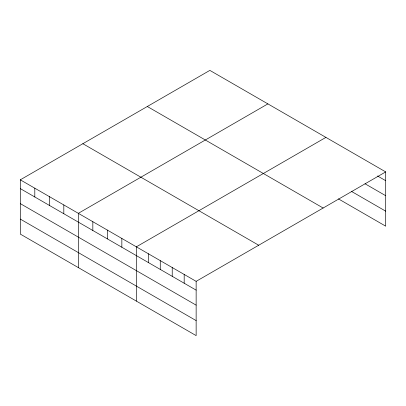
<?xml version="1.0" encoding="UTF-8"?>
<svg xmlns="http://www.w3.org/2000/svg" width="406" height="406" viewBox="0 0 406 406"><rect width="100%" height="100%" fill="white"/><g stroke="black" fill="none" stroke-linecap="round" stroke-linejoin="round"><path stroke-width="0.61" d="M385.7 171.905L209.861 70.385L20.3 179.828L20.3 234.095L196.139 335.615L196.139 281.348L385.7 171.905L385.7 226.172L338.416 198.874M267.889 103.885L78.328 213.328L78.328 267.6M325.916 137.385L136.355 246.828L136.355 301.1M377.55 175.981L385.7 180.685M365.045 183.776L385.7 195.697M351.459 191.393L385.7 211.166M147.307 106.499L323.146 208.019M82.854 143.709L258.693 245.229M20.3 179.828L196.139 281.348M20.3 188.612L196.139 290.128M20.3 203.619L196.139 305.139M20.3 219.088L196.139 320.603M184.182 274.441L184.182 283.226M172.225 267.539L172.225 276.324M160.268 260.637L160.268 269.422M148.312 253.735L148.312 262.515M121.846 238.454L121.846 247.239M107.341 230.08L107.341 238.86M92.832 221.701L92.832 230.486M63.818 204.954L63.818 213.739M49.314 196.575L49.314 205.36M34.804 188.201L34.804 196.986"/></g></svg>
